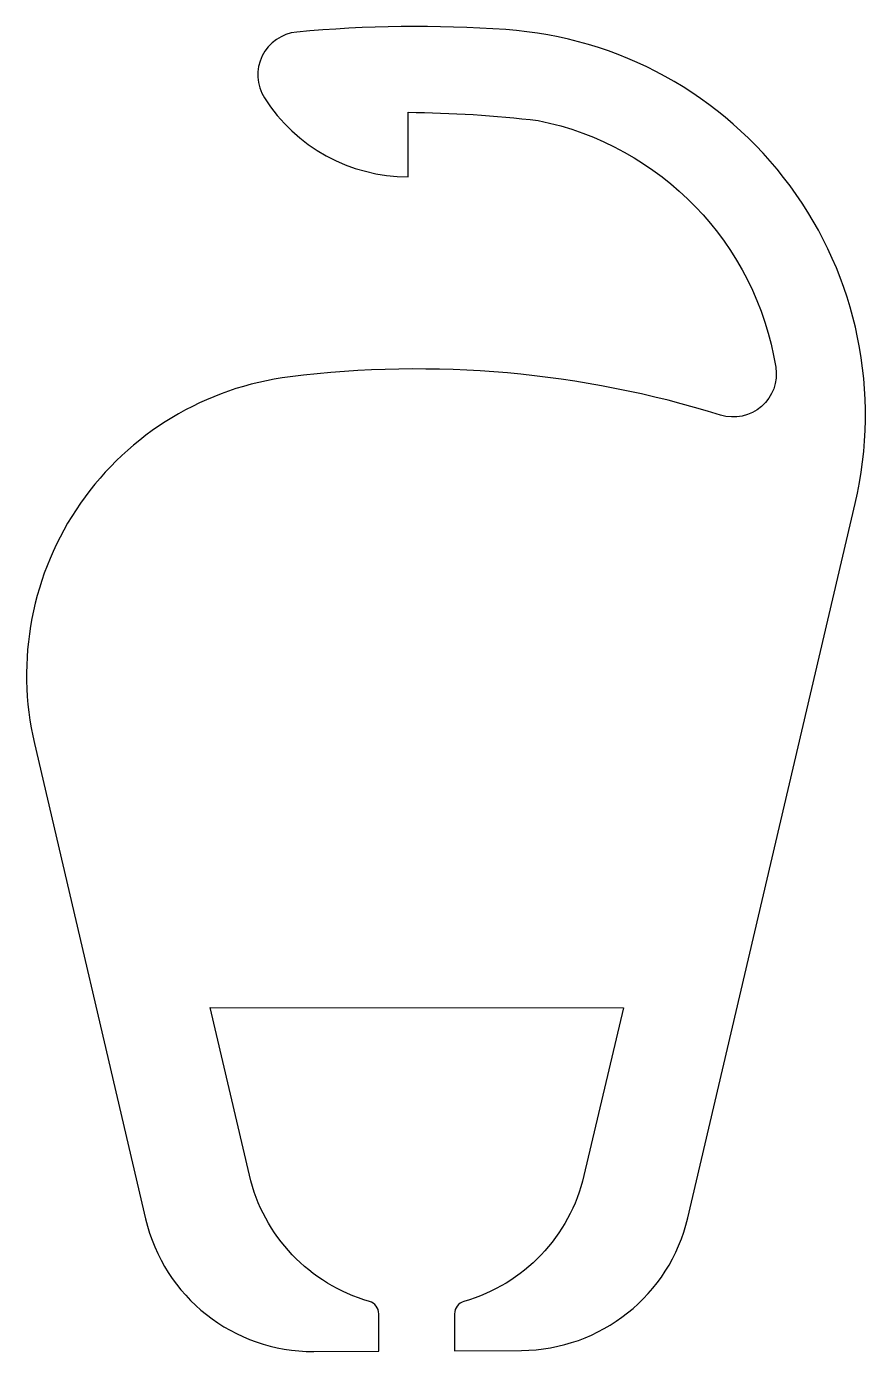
# Model space of a CAD drawing. Extents: x -133.6 to -123.8, y 241.2 to 256.6.
import ezdxf

# ---------------------------------------------------------------- set-up
doc = ezdxf.new("R2010")
doc.units = 0
doc.header["$LTSCALE"] = 15
doc.layers.get('0').update_dxf_attribs({"linetype": 'CONTINUOUS'})
doc.layers.add('121', color=7, linetype='CONTINUOUS')

msp = doc.modelspace()

# ---------------------------------------------------------------- linework, layer by layer
at = {"color": 0}
msp.add_line((-128.57, 241.187), (-128.57, 241.187), dxfattribs=at)
at = {"layer": '121', "color": 7, "linetype": 'CONTINUOUS'}
msp.add_line((-127.065, 243.226), (-127.064, 243.226), dxfattribs=at)
msp.add_lwpolyline([(-130.783, 255.773, 0.256411), (-129.112, 254.855), (-129.112, 255.605, -0.027421), (-127.598, 255.51, -0.3127), (-124.832, 252.638, -0.556844), (-125.474, 252.08, 0.106628), (-130.486, 252.526, 0.445637), (-133.462, 248.256), (-132.168, 242.722, 0.349897), (-130.21, 241.178), (-129.454, 241.182), (-129.454, 241.617, 0.334674), (-129.562, 241.761, -0.271996), (-130.959, 243.229), (-131.416, 245.182), (-126.606, 245.18), (-127.064, 243.226, -0.272113), (-128.461, 241.761, 0.334962), (-128.57, 241.617), (-128.57, 241.187), (-127.792, 241.191, 0.346769), (-125.856, 242.734), (-123.906, 251.052, 0.462041), (-127.973, 256.568, 0.040848), (-130.408, 256.539, 0.560708)], format="xyb", close=True, dxfattribs=at)

doc.saveas('drawing.dxf')
